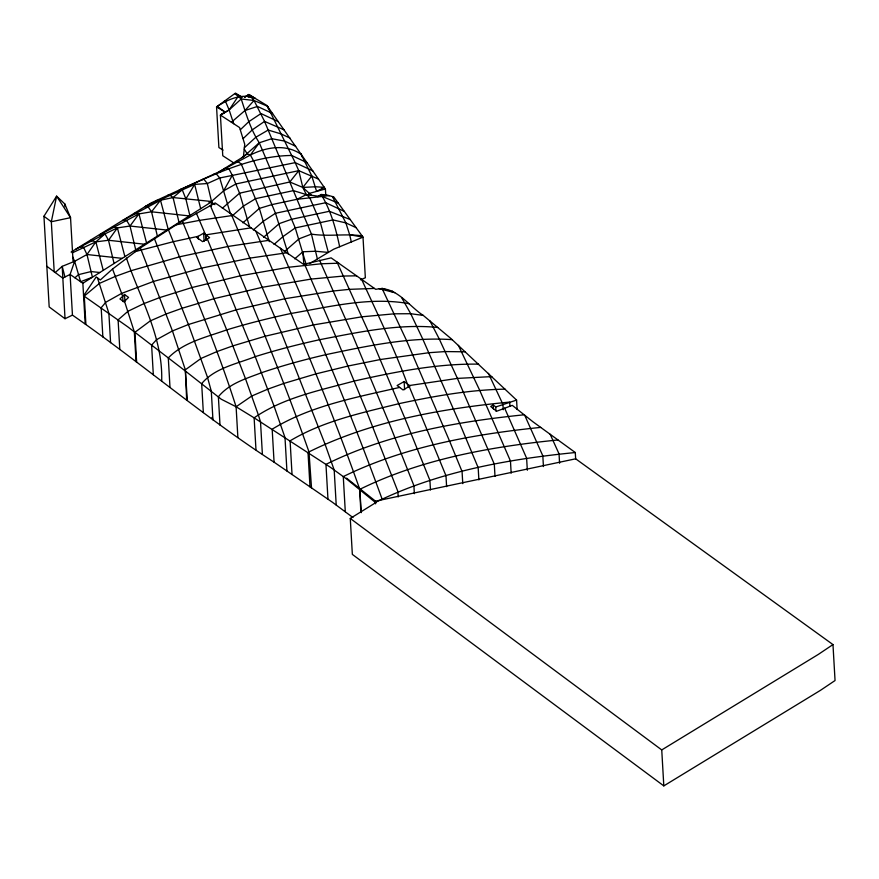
<?xml version="1.0" encoding="UTF-8"?>
<svg xmlns="http://www.w3.org/2000/svg" width="879" height="879" viewBox="0 0 879 879"><rect width="100%" height="100%" fill="white"/><g stroke="black" fill="none" stroke-linecap="round" stroke-linejoin="round"><path stroke-width="1.32" d="M71.1 252.053L151.045 202.961L219.574 171.581L243.417 156.726L244.736 144.266L239.582 127.554L220.42 115.094L229.133 109.919L241.22 98.975L254.031 100.492L267.425 106.205L295.201 162.637L298.772 170.669L302.837 187.447L306.364 194.6L309.628 197.445L320.406 222.607L328.328 252.416L315.539 251.251L302.848 251.768L294.751 258.855M166.9 230.067L130.015 226.035L117.401 227.881L105.019 233.858L95.866 241.857L86.977 254.514L74.638 261.305L70.1 274.446L72.452 315.1C140.739 362.544 203.994 416.987 273.951 462.09L332.35 502.206L352.94 517.533M423.249 315.407C408.416 305.947 395.616 284.961 375.74 289.345L331.13 257.866L303.563 264.359L215.201 202.928L176.316 224.771L140.365 247.933L172.449 330.943L185.337 369.806L187.315 400.45L186.667 399.956L185.337 369.806L201.016 358.456L216.948 351.578L232.946 345.854L265.062 336.261L313.396 324.922L361.917 316.803L394.407 313.803L410.735 313.726L423.249 315.407L450.795 338.404L516.577 400.088L517.127 409.515M211.421 206.093L211.465 201.478L223.585 190.886L232.298 175.317L228.804 168.57L224.881 168.274M134.234 213.388L138.937 213.905L151.54 211.795L189.26 215.915L189.853 215.542L185.876 198.951L194.655 184.392L207.323 183.546L219.728 177.976L295.201 162.637L312.858 170.922M72.452 315.1L65.024 318.725L49.18 306.936L43.95 216.267L56.597 196.149L64.837 204.005L70.54 217.684L73.034 260.953M72.21 252.888L95.866 241.857L108.502 240.275L117.401 227.881L112.49 226.87M221.003 171.526L218.596 172.031L250.372 155.034L259.283 142.783L271.776 138.706L284.631 141.09L295.729 146.299M135.718 249.801L130.015 226.035L138.937 213.905L146.551 242.945M157.374 236.088L151.54 211.795L160.494 200.236L173.064 197.555L211.465 201.478L211.751 202.423L207.323 183.546L203.983 179.349L202.214 179.536M302.277 157.022L300.904 153.748L311.803 175.965L302.837 187.447L289.806 181.986L239.549 193.193L222.354 208.235M289.806 181.986L298.772 170.669L318.572 179.14M231.397 122.236L244.999 110.501L254.031 100.492L248.889 94.558L244.538 97.316M124.521 301.343L123.972 301.893L119.951 298.959L124.521 294.487L128.565 297.421L124.521 301.343L134.322 331.844L136.047 361.665M240.352 129.751L248.746 121.709L260.997 113.556L278.401 121.709M243.186 138.574L252.328 129.839L264.557 121.39L284.203 129.894M232.66 215.498L243.395 206.104L255.69 198.621L293.41 190.633L306.364 194.6L319.187 196.314L321.088 194.49L326.461 194.863L333.778 196.94L363.005 237.132L365.345 277.775L360.456 279.797M244.362 147.738L255.855 137.223L268.172 130.048L281.115 133.927L290.004 138.091M243.417 156.726L259.283 142.783C250.57 129.444 246.109 113.984 241.22 98.975L234.814 93.592L241.296 96.899M140.365 247.933L112.545 269.018L100.316 279.962L96.196 276.94L83.571 295.762L127.938 326.955L184.975 370.729M55.223 272.534L62.2 266.348L74.638 261.305L72.605 256.833M74.924 277.786L78.517 274.644L91.064 271.556L99.832 272.512M242.89 222.826L259.36 208.411L271.875 204.609L297.014 199.291L322.296 196.435L338.338 203.214M253.35 229.957L263.217 221.321L275.479 213.267L313.188 205.29L325.768 202.73L344.271 211.378M263.579 237.286L279.181 223.629L291.652 219.267L329.372 211.29L350.205 219.53M274.05 244.406L283.027 236.55L295.256 227.925L332.976 219.937L345.865 222.892L356.149 227.694M284.269 251.746L298.992 238.857L311.452 234.1C328.252 236.836 345.271 233.418 362.082 235.858M179.03 222.387L173.064 197.555L182.239 189.743L185.876 198.951M391.496 291.652L392.331 291.026M223.09 150.089L218.893 147.562L216.553 106.908L235.473 93.108L242.307 97.305M241.879 157.693L247.197 153.858L250.372 155.034L253.844 161.34L275.479 213.267L288.257 254.086M317.857 196.742L321.088 194.49M234.034 163.065L222.761 155.737L220.42 115.094L224.947 111.974L217.278 106.381C228.221 99.283 242.296 92.866 255.163 98.36L248.889 94.558M237.879 437.566L236.099 406.768L251.812 395.989L267.754 389.166L283.752 383.464L315.858 373.905L348.073 366.016L380.354 359.522L428.952 352.71L445.224 351.567L465.376 351.809M832.973 644.582L818.349 654.394L661.744 749.93L663.81 785.892L820.426 690.356L835.05 680.533L832.973 644.582L575.657 458.816L375.487 501.162L375.641 503.832M495.965 411.02L495.734 406.988L493.163 404.878L490.713 406.516L496.635 411.251L512.292 405.351L532.861 421.711L575.295 452.531L575.679 459.343M244.516 97.294L248.746 94.471L266.919 105.491L325.406 188.974L325.801 195.742M85.197 323.901L82.857 283.258L211.191 202.038L214.948 204.653M663.81 785.892L352.347 554.396L350.271 518.445L376.651 502.085L346.568 478.154M220.464 115.127L229.133 109.919L237.989 96.679L240.176 97.206M377.706 501.316C439.071 471.562 507.831 459.19 575.295 452.531M309.727 263.579L333.635 249.229L363.005 237.132L349.666 234.77L345.865 222.892L332.427 196.555M207.312 238.923L202.577 241.637L196.621 237.231L203.642 233.21L209.609 237.627L207.312 238.923L255.229 356.643L274.05 406.054L284.994 437.522L286.928 471.001M409.185 386.463L403.054 389.946L397.11 385.529L404.131 381.541L410.075 385.958L409.185 386.463L445.983 475.737L446.609 486.647M223.585 190.886L235.913 183.964L298.772 170.669M168.197 229.243L160.494 200.236L122.599 220.596L123.467 220.135M114.072 263.502L108.502 240.275L105.019 233.858L75.66 249.372M311.77 195.567L302.837 187.447L315.528 186.755L324.285 187.348L316.594 191.402L311.803 175.965M138.937 213.905L99.547 234.902L101.942 234.385L101.623 233.616L101.942 234.385M297.014 199.291L306.364 194.6L308.694 195.512M200.676 208.686L194.655 184.392L145.65 206.301L148.309 205.741M250.372 155.034C266.216 147.024 286.016 143.629 301.442 154.506L301.233 154.407M495.734 406.988L516.577 400.088M244.999 110.501L257.481 106.436L272.6 113.512M135.19 251.603L173.339 241.681L198.149 236.341L198.313 239.066M308.826 193.545L325.406 188.974M182.876 189.007L180.349 189.545C215.816 173.8 251.976 155.946 291.674 155.462L307.145 162.714M208.971 202.324L211.487 201.796M321.824 187.864L324.285 187.348M399.637 387.408C356.204 397.374 310.628 405.626 272.171 429.205L274.072 462.167M176.316 224.771L199.456 220.376L233.122 215.388M248.285 97.108L250.713 96.657M409.482 385.518L457.421 378.399L491.844 376.597M251.053 227.837L205.851 234.847L206.169 240.275M268.974 240.308L227.936 246.461L179.536 256.811L131.345 270.633L115.347 276.413L99.415 283.401L84.274 296.069L85.911 324.428M286.895 252.767L250.262 258.063L201.84 268.062L153.616 281.412L121.654 293.388L105.832 302.222L101.173 307.749L102.865 336.987M213.707 174.273L216.399 173.998L219.728 177.976L230.32 213.487M190.721 184.799L194.655 184.392M179.239 190.051L182.239 189.743M167.746 195.314L169.812 195.105L173.064 197.555M156.253 200.577L160.494 200.236M524.17 414.789C456.487 421.711 387.309 433.918 325.955 464.365L327.966 499.195M540.695 427.403C473.287 434.27 404.505 446.565 343.271 476.594L345.293 511.666M557.989 439.961C490.295 446.774 421.25 459.113 359.786 489.339L360.84 512.303M318.605 196.226L329.372 195.687M505.084 389.144C469.265 389.782 433.83 396.231 398.879 403.681C361.752 412.855 323.219 420.953 290.092 440.84L292.037 474.517M356.577 275.819L343.601 276.039L311.111 279.082L262.59 287.246L214.256 298.618L182.151 308.243L166.142 313.99L150.221 320.923L134.926 332.306L136.641 362.126M374.454 288.433L349.688 289.334L333.449 290.982L284.906 298.728L236.55 309.738L188.414 324.516L172.449 330.943L156.616 339.624L151.606 345.084L153.32 374.74M338.701 263.206L321.242 263.766L288.773 267.238L240.275 275.797L191.963 287.543L159.879 297.531L143.892 303.607L128.004 311.254L118.094 319.868L119.808 349.545M478.605 364.148C436.61 363.51 395.078 371.949 354.259 381.036C320.088 390.309 283.664 397.407 254.13 417.833L255.976 449.861M319.187 196.314L322.296 196.435C331.317 211.916 335.987 229.331 339.657 246.746M79.813 246.933L83.439 247.065L86.977 254.514L92.416 277.204L80.615 281.709L74.638 261.305M452.158 339.646C409.548 336.723 367.235 346.007 325.757 354.676C304.068 359.72 282.555 365.543 261.481 372.74C246.065 378.662 229.199 383.409 218.377 396.737L220.014 425.183M145.101 206.642L148.155 206.873L151.54 211.795M101.898 233.627L105.019 233.858M90.746 240.352L95.866 241.857L103.239 270.347M235.748 161.505L238.033 161.681L241.264 163.999L259.36 208.411L269.282 241.659M379.08 288.642L394.715 292.652M108.502 240.275L144.541 244.219M86.977 254.514L122.181 258.36M437.764 327.46C398.066 323.527 358.39 332.262 319.571 339.723C297.893 344.447 276.391 349.974 255.229 356.643C236.89 363.906 214.806 367.883 201.665 383.64L203.335 412.57M224.321 101.25L225.54 101.481L229.133 109.919L233.682 123.719M408.9 303.651C369.729 296.608 329.724 306.804 291.081 313.462C269.403 318.044 247.9 323.428 226.705 329.889C206.477 337.173 183.788 341.997 168.296 357.896L169.988 387.353M387.914 290.367L381.958 288.213L406.603 340.667L449.685 441.357L462.068 471.518L462.772 483.648M375.575 502.601L346.612 479L330.328 467.243L254.13 417.833L236.099 406.768L221.299 399.253L185.623 371.235M216.553 106.908L224.947 111.974M350.271 518.445L661.744 749.93M82.857 283.258L70.1 274.446L62.684 278.083L46.84 266.293M43.95 216.267L51.323 221.75L70.54 217.684L56.608 196.171L51.323 221.75L54.201 271.776M401.879 298.058L410.735 313.726L422.854 339.272L459.651 423.326L478.176 467.672L478.879 479.901M244.23 149.034L247.197 153.858M130.015 226.035L126.587 220.365L123.478 220.409M254.031 100.492L264.557 121.39L311.452 234.1L317.385 258.975M429.941 320.945L439.159 338.767L457.421 378.399L494.306 464.167L495.009 476.429M458.377 345.348L479.769 390.441L510.457 461.014L511.16 473.199M488.405 373.355L502.92 404.329L503.238 409.746M259.283 142.783L295.256 227.925L306.123 264.293M336.943 261.964L368.059 330.867L405.065 418.701L429.919 480.384L430.468 489.955M361.621 279.379C378.047 315.001 395.363 350.776 408.625 387.474M319.56 260.118L351.875 333.449L388.968 422.678L413.888 485.56L414.35 493.679M550.177 434.281L559.033 453.861L559.582 463.255M524.675 415.196L542.815 455.805L543.442 466.573M504.623 408.098L526.62 458.212L527.323 470.243M304.486 264.085L335.712 336.415L366.664 411.548L397.89 491.471L398.209 496.921M280.434 248.274C316.55 330.812 351.193 414.053 381.98 498.745M231.166 214.026L281.148 332.119L324.845 443.609L334.196 470.034L336.217 505.029M255.8 231.144C292.828 316.22 328.79 401.868 359.786 489.339L361.28 512.655M210.29 205.455C245.285 286.73 279.599 368.411 308.99 451.894L311.518 487.9L311.001 486.647L310.001 486.856L308.024 452.575L308.99 451.894C371.125 421.085 441.159 408.669 509.721 402.066L509.963 406.131M196.347 213.114L205.477 234.572L205.796 240M182.382 221.211L226.705 329.889L245.494 378.75L258.206 414.459L260.514 421.832L262.381 454.212M267.425 106.205L268.809 109.512M232.298 175.317L239.549 193.193L249.57 226.815M211.927 417.404L212.949 419.843L211.29 391.133L207.411 377.036L188.414 324.516L154.341 238.495M168.35 229.595C192.094 288.18 216.915 346.491 236.099 406.768M126.433 258.041C140.036 298.388 163.109 337.294 161.681 381.057M112.545 269.018L122.686 296.234L122.994 301.574M97.426 277.841L108.886 313.254L110.589 342.711M117.401 227.881L124.895 256.646M64.958 276.973L62.2 266.348L65.024 318.725M349.666 234.77L351.325 241.945M302.848 251.768L303.87 264.436M493.163 404.878L493.394 408.911M404.131 381.541L404.604 389.672M232.869 120.95L232.924 121.906M203.642 233.21L204.115 241.351M124.521 294.487L124.906 301.266M64.837 204.005L65.002 206.708"/></g></svg>
